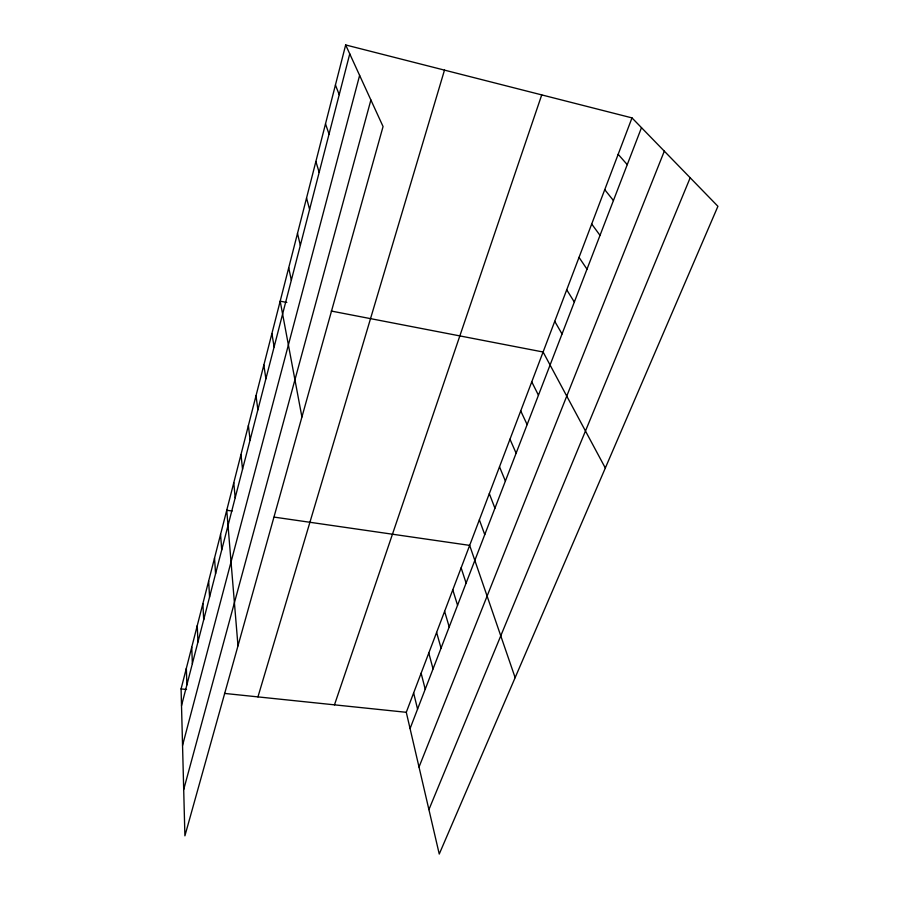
<?xml version="1.0" encoding="UTF-8"?>
<svg xmlns="http://www.w3.org/2000/svg" width="899" height="899" viewBox="0 0 899 899"><rect width="100%" height="100%" fill="white"/><g stroke="black" fill="none" stroke-linecap="round" stroke-linejoin="round"><path stroke-width="1.35" d="M345.666 44.95L383.064 126.545L184.902 835.834L181.081 688.915L345.666 44.95L631.997 117.893L717.919 206.298L439.251 854.05L406.281 712.3L631.997 117.893M181.519 705.67L349.756 53.873M182.553 745.417L359.622 75.404M183.699 789.547L370.894 99.98M257.946 696.894L444.488 70.122M334.473 704.85L541.737 94.901M410.068 728.572L641.493 127.669M419.013 767.049L664.316 151.156M428.913 809.606L690.185 177.766M181.081 688.915L186.543 689.477M224.525 693.421L406.281 712.3M232.099 511.014L226.75 510.25L237.988 645.842M274.229 517.116L469.671 545.378L515.138 677.655M286.826 302.446L280.185 301.165L301.918 417.001M331.248 311.043L543.097 352.003L605.319 468.019M618.164 154.313L627.255 164.652M604.746 189.667L613.433 200.533M591.699 224.008L600.015 235.358M579.035 257.372L586.991 269.183M566.718 289.804L574.337 302.042M554.75 321.336L562.032 333.978M531.759 381.861L538.445 395.223M520.723 410.922L527.129 424.609M509.98 439.218L516.116 453.22M499.507 466.783L505.384 481.066M335.428 85.034L339.226 94.642M489.314 493.652L494.933 508.193M479.369 519.836L484.752 534.635M325.505 123.86L329.045 134.12M461.131 567.865L466.098 583.08M452.781 589.856L457.557 605.252M315.886 161.505L319.167 172.361M444.612 611.365L449.208 626.94M436.611 632.424L441.038 648.157M428.789 653.034L433.048 668.912M306.548 198.005L309.604 209.422M421.125 673.205L425.216 689.218M413.63 692.96L417.563 709.109M297.502 233.414L300.333 245.36M288.714 267.79L291.332 280.218M271.903 333.585L274.128 346.89M263.845 365.106L265.89 378.794M256.013 395.74L257.889 409.798M248.394 425.542L250.102 439.948M240.988 454.534L242.539 469.256M233.774 482.763L235.178 497.776M220.57 534.411L221.716 549.93M214.535 558.009L215.569 573.753M208.647 581.08L209.568 597.015M202.882 603.622L203.702 619.748M197.252 625.659L197.971 641.965M191.745 647.213L192.364 663.676M186.351 668.294L186.88 684.914"/></g></svg>
